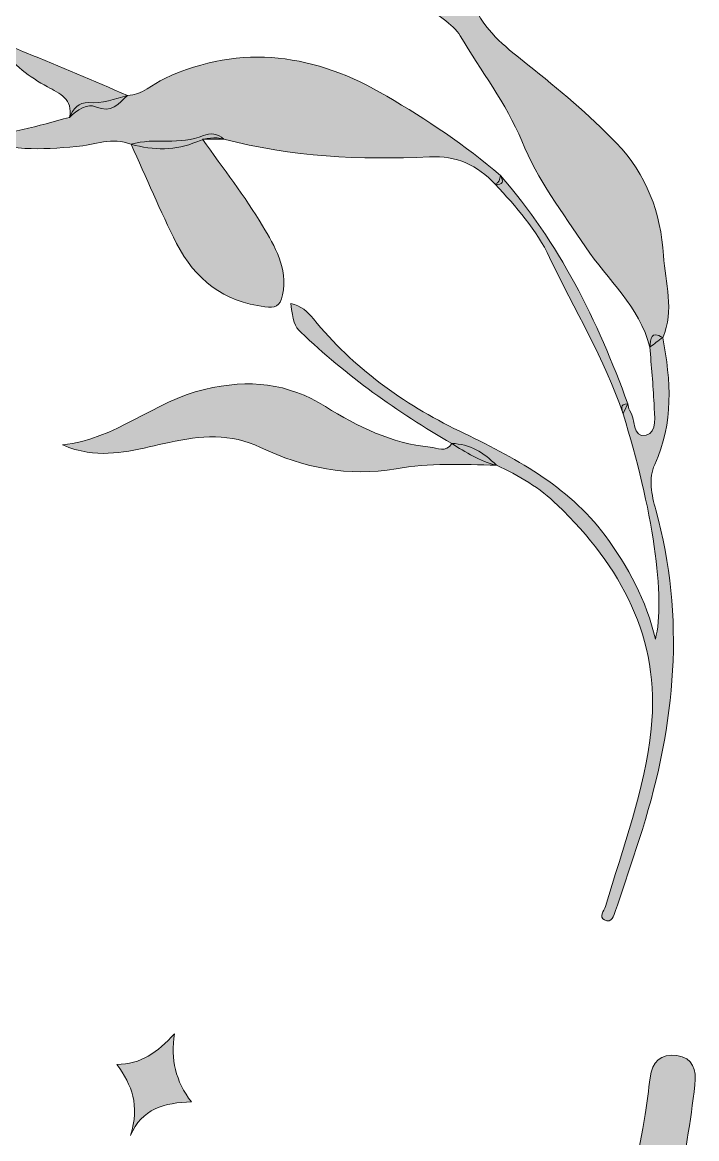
# Model space of a CAD drawing. Extents: x 99 to 981, y 16 to 1009.
# Drawn here: x 778.6 to 932, y 448.9 to 702.6 of the extents above; entities that cross this region are included whole.
import ezdxf

# ---------------------------------------------------------------- set-up
doc = ezdxf.new("R2010")
doc.units = 0
doc.header["$MEASUREMENT"] = 0
doc.layers.add('Layer 1', color=7, linetype='Continuous')

# ---------------------------------------------------------------- blocks, each defined once
blk = doc.blocks.new('block 2')
at = {"layer": 'Layer 1', "true_color": 0x3c434a}
h = blk.add_hatch(color=149, dxfattribs=at)
h.dxf.hatch_style = 2
edge = h.paths.add_edge_path()
edge.add_spline(control_points=[(807.44, 806.87), (808.11, 807.18), (808.78, 807.49), (809.45, 807.79), (812.67, 805.51), (813.45, 801.06), (817.44, 798.84), (818.6, 804.01), (815.53, 808.74), (817.48, 813.76), (818.1, 809.59), (818.82, 805.43), (819.29, 801.24), (819.65, 798.05), (820.35, 794.81), (822.12, 792.31), (827.66, 784.51), (830.01, 775.54), (832.33, 766.55), (836.65, 749.86), (845.6, 735.88), (857.14, 723.37), (858.03, 722.41), (859.1, 721.58), (860.2, 720.87), (863.24, 718.88), (862.42, 721.47), (862.55, 722.92), (863.18, 723.42), (863.8, 722.39), (864.43, 722.9), (867.3, 717.81), (869.02, 711.95), (874.84, 707.43), (872.83, 717.32), (871.01, 726.3), (873.09, 736.87), (874.92, 732.76), (874.05, 729.57), (874.79, 726.69), (876.66, 719.48), (878.73, 712.3), (881.82, 705.51), (884.29, 700.08), (889.09, 696.55), (893.61, 692.94), (900.62, 687.36), (907.44, 681.62), (913.7, 675.17), (920.67, 667.98), (923.78, 659.26), (924.41, 649.61), (924.81, 643.41), (927.01, 637.12), (924.26, 630.92), (923.16, 630.38), (922.41, 629.36), (921.32, 628.8), (918.99, 638), (911.74, 644.07), (906.7, 651.53), (901.44, 659.32), (895.82, 666.84), (892.19, 675.62), (888.64, 684.2), (882.88, 691.59), (878.21, 699.52), (876.64, 702.2), (872.34, 704.52), (869.44, 707.21), (857.52, 718.28), (846.92, 730.43), (838.7, 744.56), (829.91, 759.67), (815.81, 764.02), (799.48, 763.8), (798.82, 763.79), (798.16, 763.83), (797.49, 763.84), (796.78, 768.05), (798.97, 768.71), (802.39, 767.87), (808.7, 766.07), (815.39, 766.25), (821.46, 763.5), (822.58, 766.44), (819.6, 767.49), (819.61, 770.61), (824.03, 765.99), (825.66, 759.55), (832.12, 758.01), (830, 777.49), (820.08, 792.87), (807.44, 806.87)], knot_values=[0, 0, 0, 0, 1, 1, 1, 2, 2, 2, 3, 3, 3, 4, 4, 4, 5, 5, 5, 6, 6, 6, 7, 7, 7, 8, 8, 8, 9, 9, 9, 10, 10, 10, 11, 11, 11, 12, 12, 12, 13, 13, 13, 14, 14, 14, 15, 15, 15, 16, 16, 16, 17, 17, 17, 18, 18, 18, 19, 19, 19, 20, 20, 20, 21, 21, 21, 22, 22, 22, 23, 23, 23, 24, 24, 24, 25, 25, 25, 26, 26, 26, 27, 27, 27, 28, 28, 28, 29, 29, 29, 30, 30, 30, 31, 31, 31, 31], degree=3, periodic=1)
at = {"layer": 'Layer 1', "true_color": 0x20272e}
h = blk.add_hatch(color=250, dxfattribs=at)
h.dxf.hatch_style = 2
edge = h.paths.add_edge_path()
edge.add_spline(control_points=[(803.39, 674.86), (799.15, 676.68), (795.03, 674.66), (790.88, 674.34), (783.04, 673.75), (775.23, 672.98), (767.74, 676.94), (775.29, 676.75), (782.28, 679.13), (789.37, 680.97), (790.21, 682.88), (791.48, 684.47), (793.69, 684.33), (796.84, 684.12), (799.67, 685.17), (802.58, 685.97), (805.95, 686.02), (808.21, 688.54), (811.01, 689.83), (828.65, 697.99), (845.44, 695.29), (861.51, 685.8), (870.55, 680.46), (879.39, 674.71), (887.34, 667.74), (888.19, 666.36), (887.93, 665.64), (886.19, 665.77), (882.16, 670.13), (877.32, 672.32), (871.24, 672.02), (855.49, 671.27), (839.84, 672.01), (824.48, 676.03), (822.36, 676.57), (820.51, 676.38), (818.34, 675.45), (813.55, 673.39), (808.44, 673.48), (803.39, 674.86)], knot_values=[0, 0, 0, 0, 1, 1, 1, 2, 2, 2, 3, 3, 3, 4, 4, 4, 5, 5, 5, 6, 6, 6, 7, 7, 7, 8, 8, 8, 9, 9, 9, 10, 10, 10, 11, 11, 11, 12, 12, 12, 13, 13, 13, 13], degree=3, periodic=1)
at = {"layer": 'Layer 1', "true_color": 0x474c50}
h = blk.add_hatch(color=251, dxfattribs=at)
h.dxf.hatch_style = 2
edge = h.paths.add_edge_path()
edge.add_spline(control_points=[(802.58, 685.97), (800.53, 684.12), (798.98, 681.8), (795.29, 683.41), (793.66, 684.12), (790.98, 682.75), (789.37, 680.97), (790.25, 685.11), (787.09, 686.47), (784.38, 687.93), (780.26, 690.13), (776.77, 692.99), (773.54, 696.62), (776.07, 697.72), (777.86, 696.26), (779.5, 695.63), (787.27, 692.62), (794.9, 689.23), (802.58, 685.97)], knot_values=[0, 0, 0, 0, 1, 1, 1, 2, 2, 2, 3, 3, 3, 4, 4, 4, 5, 5, 5, 6, 6, 6, 6], degree=3, periodic=1)
at = {"layer": 'Layer 1', "true_color": 0x494d51}
h = blk.add_hatch(color=251, dxfattribs=at)
h.dxf.hatch_style = 2
edge = h.paths.add_edge_path()
edge.add_spline(control_points=[(803.39, 674.86), (808.73, 676.51), (814.5, 674.54), (819.82, 676.85), (821.23, 677.47), (823.11, 677.35), (824.48, 676.03), (823, 676.03), (821.52, 676.03), (819.62, 676.03), (824.35, 669.3), (829.25, 663.08), (833.27, 656.34), (836.04, 651.68), (839.03, 646.83), (837.83, 640.68), (837.27, 637.83), (836.1, 637.7), (833.82, 637.96), (824.43, 639.04), (817.88, 644.22), (813.73, 652.35), (809.98, 659.7), (806.81, 667.35), (803.39, 674.86)], knot_values=[0, 0, 0, 0, 1, 1, 1, 2, 2, 2, 3, 3, 3, 4, 4, 4, 5, 5, 5, 6, 6, 6, 7, 7, 7, 8, 8, 8, 8], degree=3, periodic=1)
at = {"layer": 'Layer 1', "true_color": 0x484c4f}
h = blk.add_hatch(color=251, dxfattribs=at)
h.dxf.hatch_style = 2
edge = h.paths.add_edge_path()
edge.add_spline(control_points=[(916.3, 615.89), (915.94, 615.14), (915.58, 614.39), (915.22, 613.64), (911, 626.1), (904.13, 637.31), (898.54, 649.13), (895.54, 655.46), (890.91, 660.67), (886.19, 665.77), (887.03, 666.16), (887.26, 666.91), (887.34, 667.74), (900.74, 652.56), (909.46, 634.75), (916.3, 615.89)], knot_values=[0, 0, 0, 0, 1, 1, 1, 2, 2, 2, 3, 3, 3, 4, 4, 4, 5, 5, 5, 5], degree=3, periodic=1)
at = {"layer": 'Layer 1', "true_color": 0x27292d}
h = blk.add_hatch(color=250, dxfattribs=at)
h.dxf.hatch_style = 2
edge = h.paths.add_edge_path()
edge.add_spline(control_points=[(886.42, 601.94), (882.65, 602.8), (879.49, 604.91), (876.27, 606.88), (863.91, 614.04), (852.33, 622.27), (841.96, 632.15), (840.59, 633.45), (840.16, 634.79), (839.7, 638.71), (841.99, 638.22), (843.5, 636.82), (844.83, 635.18), (853.89, 624.09), (865.18, 615.92), (877.98, 609.73), (890.41, 603.72), (902.61, 597.42), (911.14, 585.96), (916.41, 578.87), (920.54, 571.24), (922.58, 562.42), (924.99, 571.32), (921.89, 592.65), (915.22, 613.64), (915.01, 614.66), (914.36, 615.9), (916.3, 615.89), (916.43, 615.41), (916.43, 614.83), (916.71, 614.47), (918.19, 612.58), (917.16, 608), (920.51, 608.75), (923.01, 609.3), (922.38, 613.3), (922.27, 615.88), (922.09, 620.19), (921.65, 624.49), (921.32, 628.8), (921.5, 630.61), (921.49, 632.7), (924.26, 630.92), (926.12, 621.17), (926.78, 611.57), (922.43, 602.12), (920.97, 598.95), (921.74, 595.16), (922.67, 591.78), (929.44, 567.24), (927.13, 543.11), (919.63, 519.19), (917.7, 513.02), (915.61, 506.91), (913.55, 500.78), (913.15, 499.57), (912.65, 497.79), (911, 498.6), (909.61, 499.28), (910.93, 500.63), (911.24, 501.67), (915.21, 514.99), (920.14, 528.13), (921.62, 542.01), (923.82, 562.68), (914.67, 578.96), (900.35, 592.85), (896.33, 596.76), (891.56, 599.67), (886.42, 601.94)], knot_values=[0, 0, 0, 0, 1, 1, 1, 2, 2, 2, 3, 3, 3, 4, 4, 4, 5, 5, 5, 6, 6, 6, 7, 7, 7, 8, 8, 8, 9, 9, 9, 10, 10, 10, 11, 11, 11, 12, 12, 12, 13, 13, 13, 14, 14, 14, 15, 15, 15, 16, 16, 16, 17, 17, 17, 18, 18, 18, 19, 19, 19, 20, 20, 20, 21, 21, 21, 22, 22, 22, 23, 23, 23, 23], degree=3, periodic=1)
at = {"layer": 'Layer 1', "true_color": 0x363e45}
h = blk.add_hatch(color=149, dxfattribs=at)
h.dxf.hatch_style = 2
edge = h.paths.add_edge_path()
edge.add_spline(control_points=[(886.42, 601.94), (878.8, 602.15), (871.17, 602.44), (863.61, 601.13), (852.8, 599.26), (842.56, 601.34), (832.83, 605.97), (825.97, 609.25), (819.15, 608.66), (812.07, 607.13), (805.94, 605.8), (799.83, 603.9), (793.41, 604.93), (791.53, 605.23), (789.68, 605.69), (787.8, 606.57), (799.81, 607.75), (808.62, 616.5), (820.1, 619.18), (830.25, 621.54), (838.96, 620.64), (847.57, 615.26), (854.91, 610.67), (862.62, 606.91), (871.37, 606.04), (872.96, 605.88), (874.98, 604.69), (876.27, 606.88), (880.41, 606.79), (883.62, 604.78), (886.42, 601.94)], knot_values=[0, 0, 0, 0, 1, 1, 1, 2, 2, 2, 3, 3, 3, 4, 4, 4, 5, 5, 5, 6, 6, 6, 7, 7, 7, 8, 8, 8, 9, 9, 9, 10, 10, 10, 10], degree=3, periodic=1)
at = {"layer": 'Layer 1', "true_color": 0xbfcbda}
h = blk.add_hatch(color=254, dxfattribs=at)
h.dxf.hatch_style = 2
edge = h.paths.add_edge_path()
edge.add_spline(control_points=[(803.25, 449.58), (805.37, 456.63), (803.59, 460.98), (800.16, 465.77), (805.57, 465.73), (809.38, 468.55), (813.23, 472.71), (812.35, 466.9), (813.45, 462.01), (817.12, 457.24), (810.96, 457.12), (805.77, 455.67), (803.25, 449.58)], knot_values=[0, 0, 0, 0, 1, 1, 1, 2, 2, 2, 3, 3, 3, 4, 4, 4, 4], degree=3, periodic=1)
at = {"layer": 'Layer 1', "true_color": 0x2d2b3a}
h = blk.add_hatch(color=250, dxfattribs=at)
h.dxf.hatch_style = 2
edge = h.paths.add_edge_path()
edge.add_spline(control_points=[(865.43, 291.98), (863.51, 293.14), (862.13, 292.28), (860.77, 290.86), (859.81, 289.84), (858.65, 288.21), (857.16, 290.07), (855.92, 291.61), (856.43, 292.95), (857.96, 294.31), (860.69, 296.72), (862.81, 299.68), (864.44, 302.97), (865.22, 304.54), (865.58, 305.83), (863.19, 306.08), (873.14, 322.53), (882.84, 339.1), (890.81, 356.64), (905.02, 387.91), (914.58, 420.54), (920.25, 454.36), (920.72, 457.14), (921.02, 459.95), (921.38, 462.75), (921.85, 466.3), (923.82, 468.33), (927.43, 467.8), (931.16, 467.26), (931.97, 464.56), (931.57, 461.13), (929.61, 444.45), (926.04, 428.11), (921.72, 411.91), (912.99, 379.2), (900, 348.28), (883.04, 319.01), (881.05, 315.56), (878.78, 312.27), (876.64, 308.9), (871.32, 307.16), (870.96, 302.2), (869.52, 297.93), (868.65, 295.61), (867.2, 293.68), (865.43, 291.98)], knot_values=[0, 0, 0, 0, 1, 1, 1, 2, 2, 2, 3, 3, 3, 4, 4, 4, 5, 5, 5, 6, 6, 6, 7, 7, 7, 8, 8, 8, 9, 9, 9, 10, 10, 10, 11, 11, 11, 12, 12, 12, 13, 13, 13, 14, 14, 14, 15, 15, 15, 15], degree=3, periodic=1)
at = {"layer": 'Layer 1', "lineweight": 0}
for points, knots in [([(807.44, 806.87), (808.11, 807.18), (808.78, 807.49), (809.45, 807.79), (812.67, 805.51), (813.45, 801.06), (817.44, 798.84), (818.6, 804.01), (815.53, 808.74), (817.48, 813.76), (818.1, 809.59), (818.82, 805.43), (819.29, 801.24), (819.65, 798.05), (820.35, 794.81), (822.12, 792.31), (827.66, 784.51), (830.01, 775.54), (832.33, 766.55), (836.65, 749.86), (845.6, 735.88), (857.14, 723.37), (858.03, 722.41), (859.1, 721.58), (860.2, 720.87), (863.24, 718.88), (862.42, 721.47), (862.55, 722.92), (863.18, 723.42), (863.8, 722.39), (864.43, 722.9), (867.3, 717.81), (869.02, 711.95), (874.84, 707.43), (872.83, 717.32), (871.01, 726.3), (873.09, 736.87), (874.92, 732.76), (874.05, 729.57), (874.79, 726.69), (876.66, 719.48), (878.73, 712.3), (881.82, 705.51), (884.29, 700.08), (889.09, 696.55), (893.61, 692.94), (900.62, 687.36), (907.44, 681.62), (913.7, 675.17), (920.67, 667.98), (923.78, 659.26), (924.41, 649.61), (924.81, 643.41), (927.01, 637.12), (924.26, 630.92), (923.16, 630.38), (922.41, 629.36), (921.32, 628.8), (918.99, 638), (911.74, 644.07), (906.7, 651.53), (901.44, 659.32), (895.82, 666.84), (892.19, 675.62), (888.64, 684.2), (882.88, 691.59), (878.21, 699.52), (876.64, 702.2), (872.34, 704.52), (869.44, 707.21), (857.52, 718.28), (846.92, 730.43), (838.7, 744.56), (829.91, 759.67), (815.81, 764.02), (799.48, 763.8), (798.82, 763.79), (798.16, 763.83), (797.49, 763.84), (796.78, 768.05), (798.97, 768.71), (802.39, 767.87), (808.7, 766.07), (815.39, 766.25), (821.46, 763.5), (822.58, 766.44), (819.6, 767.49), (819.61, 770.61), (824.03, 765.99), (825.66, 759.55), (832.12, 758.01), (830, 777.49), (820.08, 792.87), (807.44, 806.87)], [0, 0, 0, 0, 1, 1, 1, 2, 2, 2, 3, 3, 3, 4, 4, 4, 5, 5, 5, 6, 6, 6, 7, 7, 7, 8, 8, 8, 9, 9, 9, 10, 10, 10, 11, 11, 11, 12, 12, 12, 13, 13, 13, 14, 14, 14, 15, 15, 15, 16, 16, 16, 17, 17, 17, 18, 18, 18, 19, 19, 19, 20, 20, 20, 21, 21, 21, 22, 22, 22, 23, 23, 23, 24, 24, 24, 25, 25, 25, 26, 26, 26, 27, 27, 27, 28, 28, 28, 29, 29, 29, 30, 30, 30, 31, 31, 31, 31]), ([(803.39, 674.86), (799.15, 676.68), (795.03, 674.66), (790.88, 674.34), (783.04, 673.75), (775.23, 672.98), (767.74, 676.94), (775.29, 676.75), (782.28, 679.13), (789.37, 680.97), (790.21, 682.88), (791.48, 684.47), (793.69, 684.33), (796.84, 684.12), (799.67, 685.17), (802.58, 685.97), (805.95, 686.02), (808.21, 688.54), (811.01, 689.83), (828.65, 697.99), (845.44, 695.29), (861.51, 685.8), (870.55, 680.46), (879.39, 674.71), (887.34, 667.74), (888.19, 666.36), (887.93, 665.64), (886.19, 665.77), (882.16, 670.13), (877.32, 672.32), (871.24, 672.02), (855.49, 671.27), (839.84, 672.01), (824.48, 676.03), (822.36, 676.57), (820.51, 676.38), (818.34, 675.45), (813.55, 673.39), (808.44, 673.48), (803.39, 674.86)], [0, 0, 0, 0, 1, 1, 1, 2, 2, 2, 3, 3, 3, 4, 4, 4, 5, 5, 5, 6, 6, 6, 7, 7, 7, 8, 8, 8, 9, 9, 9, 10, 10, 10, 11, 11, 11, 12, 12, 12, 13, 13, 13, 13]), ([(802.58, 685.97), (800.53, 684.12), (798.98, 681.8), (795.29, 683.41), (793.66, 684.12), (790.98, 682.75), (789.37, 680.97), (790.25, 685.11), (787.09, 686.47), (784.38, 687.93), (780.26, 690.13), (776.77, 692.99), (773.54, 696.62), (776.07, 697.72), (777.86, 696.26), (779.5, 695.63), (787.27, 692.62), (794.9, 689.23), (802.58, 685.97)], [0, 0, 0, 0, 1, 1, 1, 2, 2, 2, 3, 3, 3, 4, 4, 4, 5, 5, 5, 6, 6, 6, 6]), ([(803.39, 674.86), (808.73, 676.51), (814.5, 674.54), (819.82, 676.85), (821.23, 677.47), (823.11, 677.35), (824.48, 676.03), (823, 676.03), (821.52, 676.03), (819.62, 676.03), (824.35, 669.3), (829.25, 663.08), (833.27, 656.34), (836.04, 651.68), (839.03, 646.83), (837.83, 640.68), (837.27, 637.83), (836.1, 637.7), (833.82, 637.96), (824.43, 639.04), (817.88, 644.22), (813.73, 652.35), (809.98, 659.7), (806.81, 667.35), (803.39, 674.86)], [0, 0, 0, 0, 1, 1, 1, 2, 2, 2, 3, 3, 3, 4, 4, 4, 5, 5, 5, 6, 6, 6, 7, 7, 7, 8, 8, 8, 8]), ([(916.3, 615.89), (915.94, 615.14), (915.58, 614.39), (915.22, 613.64), (911, 626.1), (904.13, 637.31), (898.54, 649.13), (895.54, 655.46), (890.91, 660.67), (886.19, 665.77), (887.03, 666.16), (887.26, 666.91), (887.34, 667.74), (900.74, 652.56), (909.46, 634.75), (916.3, 615.89)], [0, 0, 0, 0, 1, 1, 1, 2, 2, 2, 3, 3, 3, 4, 4, 4, 5, 5, 5, 5]), ([(886.42, 601.94), (882.65, 602.8), (879.49, 604.91), (876.27, 606.88), (863.91, 614.04), (852.33, 622.27), (841.96, 632.15), (840.59, 633.45), (840.16, 634.79), (839.7, 638.71), (841.99, 638.22), (843.5, 636.82), (844.83, 635.18), (853.89, 624.09), (865.18, 615.92), (877.98, 609.73), (890.41, 603.72), (902.61, 597.42), (911.14, 585.96), (916.41, 578.87), (920.54, 571.24), (922.58, 562.42), (924.99, 571.32), (921.89, 592.65), (915.22, 613.64), (915.01, 614.66), (914.36, 615.9), (916.3, 615.89), (916.43, 615.41), (916.43, 614.83), (916.71, 614.47), (918.19, 612.58), (917.16, 608), (920.51, 608.75), (923.01, 609.3), (922.38, 613.3), (922.27, 615.88), (922.09, 620.19), (921.65, 624.49), (921.32, 628.8), (921.5, 630.61), (921.49, 632.7), (924.26, 630.92), (926.12, 621.17), (926.78, 611.57), (922.43, 602.12), (920.97, 598.95), (921.74, 595.16), (922.67, 591.78), (929.44, 567.24), (927.13, 543.11), (919.63, 519.19), (917.7, 513.02), (915.61, 506.91), (913.55, 500.78), (913.15, 499.57), (912.65, 497.79), (911, 498.6), (909.61, 499.28), (910.93, 500.63), (911.24, 501.67), (915.21, 514.99), (920.14, 528.13), (921.62, 542.01), (923.82, 562.68), (914.67, 578.96), (900.35, 592.85), (896.33, 596.76), (891.56, 599.67), (886.42, 601.94)], [0, 0, 0, 0, 1, 1, 1, 2, 2, 2, 3, 3, 3, 4, 4, 4, 5, 5, 5, 6, 6, 6, 7, 7, 7, 8, 8, 8, 9, 9, 9, 10, 10, 10, 11, 11, 11, 12, 12, 12, 13, 13, 13, 14, 14, 14, 15, 15, 15, 16, 16, 16, 17, 17, 17, 18, 18, 18, 19, 19, 19, 20, 20, 20, 21, 21, 21, 22, 22, 22, 23, 23, 23, 23]), ([(886.42, 601.94), (878.8, 602.15), (871.17, 602.44), (863.61, 601.13), (852.8, 599.26), (842.56, 601.34), (832.83, 605.97), (825.97, 609.25), (819.15, 608.66), (812.07, 607.13), (805.94, 605.8), (799.83, 603.9), (793.41, 604.93), (791.53, 605.23), (789.68, 605.69), (787.8, 606.57), (799.81, 607.75), (808.62, 616.5), (820.1, 619.18), (830.25, 621.54), (838.96, 620.64), (847.57, 615.26), (854.91, 610.67), (862.62, 606.91), (871.37, 606.04), (872.96, 605.88), (874.98, 604.69), (876.27, 606.88), (880.41, 606.79), (883.62, 604.78), (886.42, 601.94)], [0, 0, 0, 0, 1, 1, 1, 2, 2, 2, 3, 3, 3, 4, 4, 4, 5, 5, 5, 6, 6, 6, 7, 7, 7, 8, 8, 8, 9, 9, 9, 10, 10, 10, 10]), ([(803.25, 449.58), (805.37, 456.63), (803.59, 460.98), (800.16, 465.77), (805.57, 465.73), (809.38, 468.55), (813.23, 472.71), (812.35, 466.9), (813.45, 462.01), (817.12, 457.24), (810.96, 457.12), (805.77, 455.67), (803.25, 449.58)], [0, 0, 0, 0, 1, 1, 1, 2, 2, 2, 3, 3, 3, 4, 4, 4, 4]), ([(865.43, 291.98), (863.51, 293.14), (862.13, 292.28), (860.77, 290.86), (859.81, 289.84), (858.65, 288.21), (857.16, 290.07), (855.92, 291.61), (856.43, 292.95), (857.96, 294.31), (860.69, 296.72), (862.81, 299.68), (864.44, 302.97), (865.22, 304.54), (865.58, 305.83), (863.19, 306.08), (873.14, 322.53), (882.84, 339.1), (890.81, 356.64), (905.02, 387.91), (914.58, 420.54), (920.25, 454.36), (920.72, 457.14), (921.02, 459.95), (921.38, 462.75), (921.85, 466.3), (923.82, 468.33), (927.43, 467.8), (931.16, 467.26), (931.97, 464.56), (931.57, 461.13), (929.61, 444.45), (926.04, 428.11), (921.72, 411.91), (912.99, 379.2), (900, 348.28), (883.04, 319.01), (881.05, 315.56), (878.78, 312.27), (876.64, 308.9), (871.32, 307.16), (870.96, 302.2), (869.52, 297.93), (868.65, 295.61), (867.2, 293.68), (865.43, 291.98)], [0, 0, 0, 0, 1, 1, 1, 2, 2, 2, 3, 3, 3, 4, 4, 4, 5, 5, 5, 6, 6, 6, 7, 7, 7, 8, 8, 8, 9, 9, 9, 10, 10, 10, 11, 11, 11, 12, 12, 12, 13, 13, 13, 14, 14, 14, 15, 15, 15, 15])]:
    blk.add_open_spline(points, degree=3, knots=knots, dxfattribs=at)

msp = doc.modelspace()

# ---------------------------------------------------------------- block references
at = {"layer": 'Layer 1'}
msp.add_blockref('block 2', (0, 0), dxfattribs=at)

doc.saveas('drawing.dxf')
